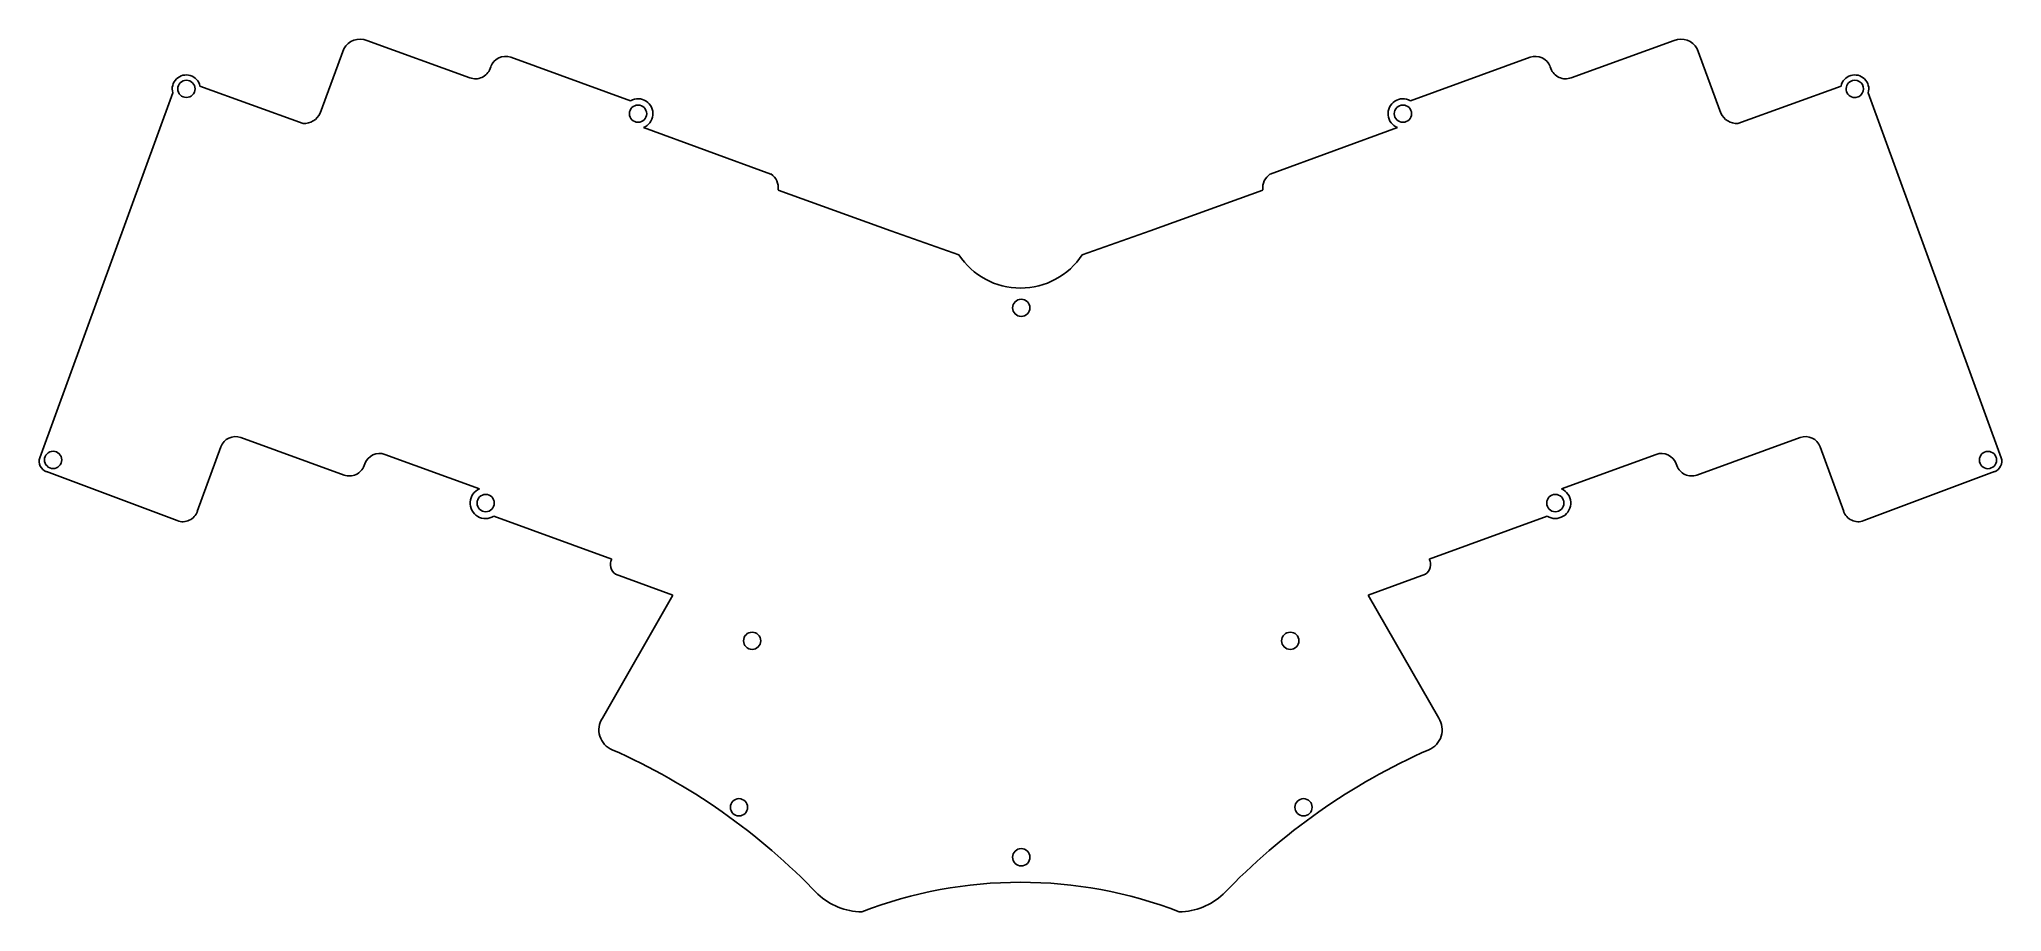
# Model space of a CAD drawing. Header units: millimetres. Extents: x 27 to 278, y -164 to -53.
import ezdxf

# ---------------------------------------------------------------- set-up
doc = ezdxf.new("R2010")
doc.units = ezdxf.units.MM
doc.layers.add('Part__Feature014', color=7, linetype='CONTINUOUS')

msp = doc.modelspace()

# ---------------------------------------------------------------- linework, layer by layer
at = {"layer": 'Part__Feature014'}
for p, q in [((63.33, -62.53), (66.32, -54.31)), ((63.33, -62.53, 1.51), (66.32, -54.31, 1.51)), ((63.33, -62.53, 1.51), (66.32, -54.31, 1.51)), ((63.33, -62.53), (66.32, -54.31)), ((66.32, -54.31), (66.32, -54.31, 1.51)), ((66.32, -54.31), (66.32, -54.31, 1.51)), ((69.29, -53.26), (82.41, -58.03)), ((69.29, -53.26, 1.51), (82.41, -58.03, 1.51)), ((69.29, -53.26), (69.29, -53.26, 1.51)), ((69.29, -53.26, 1.51), (82.41, -58.03, 1.51)), ((69.29, -53.26), (82.41, -58.03)), ((69.29, -53.26), (69.29, -53.26, 1.51)), ((222.86, -58.03, 1.51), (235.99, -53.26, 1.51)), ((222.86, -58.03), (235.99, -53.26)), ((222.86, -58.03), (235.99, -53.26)), ((222.86, -58.03, 1.51), (235.99, -53.26, 1.51)), ((235.99, -53.26), (235.99, -53.26, 1.51)), ((235.99, -53.26), (235.99, -53.26, 1.51)), ((238.95, -54.31), (238.95, -54.31, 1.51)), ((238.95, -54.31), (238.95, -54.31, 1.51)), ((238.95, -54.31, 1.51), (241.94, -62.53, 1.51)), ((238.95, -54.31), (241.94, -62.53)), ((238.95, -54.31), (241.94, -62.53)), ((238.95, -54.31, 1.51), (241.94, -62.53, 1.51)), ((84.99, -56.85), (85.07, -56.61)), ((84.99, -56.85, 1.51), (85.07, -56.61, 1.51)), ((84.99, -56.85, 1.51), (85.07, -56.61, 1.51)), ((84.99, -56.85), (85.07, -56.61)), ((84.99, -56.85), (84.99, -56.85, 1.51)), ((84.99, -56.85), (84.99, -56.85, 1.51)), ((85.07, -56.61), (85.07, -56.61, 1.51)), ((85.07, -56.61), (85.07, -56.61, 1.51)), ((87.64, -55.41), (102.91, -60.97)), ((87.64, -55.41, 1.51), (102.91, -60.97, 1.51)), ((87.64, -55.41), (87.64, -55.41, 1.51)), ((87.64, -55.41, 1.51), (102.91, -60.97, 1.51)), ((87.64, -55.41), (102.91, -60.97)), ((87.64, -55.41), (87.64, -55.41, 1.51)), ((202.36, -60.97), (217.63, -55.41)), ((202.36, -60.97, 1.51), (217.63, -55.41, 1.51)), ((202.36, -60.97, 1.51), (217.63, -55.41, 1.51)), ((202.36, -60.97), (217.63, -55.41)), ((217.63, -55.41), (217.63, -55.41, 1.51)), ((217.63, -55.41), (217.63, -55.41, 1.51)), ((220.2, -56.61), (220.29, -56.85)), ((220.2, -56.61, 1.51), (220.29, -56.85, 1.51)), ((220.2, -56.61), (220.2, -56.61, 1.51)), ((220.2, -56.61, 1.51), (220.29, -56.85, 1.51)), ((220.2, -56.61), (220.29, -56.85)), ((220.2, -56.61), (220.2, -56.61, 1.51)), ((220.29, -56.85), (220.29, -56.85, 1.51)), ((220.29, -56.85), (220.29, -56.85, 1.51)), ((27.56, -106.52), (44.52, -59.94)), ((27.56, -106.52, 1.51), (44.52, -59.94, 1.51)), ((27.56, -106.52, 1.51), (44.52, -59.94, 1.51)), ((27.56, -106.52), (44.52, -59.94)), ((44.52, -59.94), (44.52, -59.94, 1.51)), ((44.52, -59.94), (44.52, -59.94, 1.51)), ((47.99, -59.08), (61.15, -63.86)), ((47.99, -59.08, 1.51), (61.15, -63.86, 1.51)), ((47.99, -59.08), (47.99, -59.08, 1.51)), ((47.99, -59.08, 1.51), (61.15, -63.86, 1.51)), ((47.99, -59.08), (61.15, -63.86)), ((47.99, -59.08), (47.99, -59.08, 1.51)), ((82.41, -58.03), (82.41, -58.03, 1.51)), ((82.41, -58.03), (82.41, -58.03, 1.51)), ((222.86, -58.03), (222.86, -58.03, 1.51)), ((222.86, -58.03), (222.86, -58.03, 1.51)), ((244.12, -63.86), (257.28, -59.08)), ((244.12, -63.86, 1.51), (257.28, -59.08, 1.51)), ((244.12, -63.86, 1.51), (257.28, -59.08, 1.51)), ((244.12, -63.86), (257.28, -59.08)), ((257.28, -59.08), (257.28, -59.08, 1.51)), ((257.28, -59.08), (257.28, -59.08, 1.51)), ((258.76, -58.38, 1.51), (258.76, -58.38)), ((258.76, -58.38, 1.51), (258.76, -58.38)), ((260.76, -59.94), (277.71, -106.52)), ((260.76, -59.94, 1.51), (277.71, -106.52, 1.51)), ((260.76, -59.94), (260.76, -59.94, 1.51)), ((260.76, -59.94), (260.76, -59.94, 1.51)), ((260.76, -59.94, 1.51), (277.71, -106.52, 1.51)), ((260.76, -59.94), (277.71, -106.52)), ((46.26, -60.54), (46.26, -60.54, 1.51)), ((46.26, -60.54), (46.26, -60.54, 1.51)), ((63.33, -62.53), (63.33, -62.53, 1.51)), ((63.33, -62.53), (63.33, -62.53, 1.51)), ((102.91, -60.97), (102.91, -60.97, 1.51)), ((102.91, -60.97), (102.91, -60.97, 1.51)), ((202.36, -60.97), (202.36, -60.97, 1.51)), ((202.36, -60.97), (202.36, -60.97, 1.51)), ((241.94, -62.53), (241.94, -62.53, 1.51)), ((241.94, -62.53), (241.94, -62.53, 1.51)), ((259.03, -60.55), (259.03, -60.55, 1.51)), ((259.03, -60.55), (259.03, -60.55, 1.51)), ((259.32, -60.51, 1.51), (259.32, -60.51)), ((259.32, -60.51, 1.51), (259.32, -60.51)), ((61.15, -63.86), (61.15, -63.86, 1.51)), ((61.15, -63.86), (61.15, -63.86, 1.51)), ((103.86, -63.71), (103.86, -63.71, 1.51)), ((103.86, -63.71), (103.86, -63.71, 1.51)), ((104.55, -64.38), (120.79, -70.31)), ((104.55, -64.38, 1.51), (120.79, -70.31, 1.51)), ((104.55, -64.38), (104.55, -64.38, 1.51)), ((104.55, -64.38, 1.51), (120.79, -70.31, 1.51)), ((104.55, -64.38), (120.79, -70.31)), ((104.55, -64.38), (104.55, -64.38, 1.51)), ((184.48, -70.31), (200.73, -64.38)), ((184.48, -70.31, 1.51), (200.73, -64.38, 1.51)), ((184.48, -70.31, 1.51), (200.73, -64.38, 1.51)), ((184.48, -70.31), (200.73, -64.38)), ((200.73, -64.38), (200.73, -64.38, 1.51)), ((200.73, -64.38), (200.73, -64.38, 1.51)), ((201.41, -63.71), (201.41, -63.71, 1.51)), ((201.41, -63.71), (201.41, -63.71, 1.51)), ((244.12, -63.86), (244.12, -63.86, 1.51)), ((244.12, -63.86), (244.12, -63.86, 1.51)), ((120.79, -70.31), (120.79, -70.31, 1.51)), ((120.79, -70.31), (120.79, -70.31, 1.51)), ((121.73, -72.35), (136.11, -77.58)), ((121.73, -72.35, 1.51), (136.11, -77.58, 1.51)), ((121.73, -72.35), (121.73, -72.35, 1.51)), ((121.73, -72.35, 1.51), (136.11, -77.58, 1.51)), ((121.73, -72.35), (136.11, -77.58)), ((121.73, -72.35), (121.73, -72.35, 1.51)), ((169.17, -77.58), (183.54, -72.35)), ((169.17, -77.58, 1.51), (183.54, -72.35, 1.51)), ((169.17, -77.58, 1.51), (183.54, -72.35, 1.51)), ((169.17, -77.58), (183.54, -72.35)), ((183.54, -72.35), (183.54, -72.35, 1.51)), ((183.54, -72.35), (183.54, -72.35, 1.51)), ((184.48, -70.31), (184.48, -70.31, 1.51)), ((184.48, -70.31), (184.48, -70.31, 1.51)), ((136.11, -77.58), (144.76, -80.62)), ((136.11, -77.58, 1.51), (144.76, -80.62, 1.51)), ((136.11, -77.58), (136.11, -77.58, 1.51)), ((136.11, -77.58, 1.51), (144.76, -80.62, 1.51)), ((136.11, -77.58), (144.76, -80.62)), ((136.11, -77.58), (136.11, -77.58, 1.51)), ((160.51, -80.62), (169.17, -77.58)), ((160.51, -80.62, 1.51), (169.17, -77.58, 1.51)), ((160.51, -80.62, 1.51), (169.17, -77.58, 1.51)), ((160.51, -80.62), (169.17, -77.58)), ((169.17, -77.58), (169.17, -77.58, 1.51)), ((169.17, -77.58), (169.17, -77.58, 1.51)), ((144.76, -80.62), (144.76, -80.62, 1.51)), ((144.76, -80.62), (144.76, -80.62, 1.51)), ((160.51, -80.62), (160.51, -80.62, 1.51)), ((160.51, -80.62), (160.51, -80.62, 1.51)), ((152.73, -88.49), (152.73, -88.49, 1.51)), ((152.73, -88.49), (152.73, -88.49, 1.51)), ((66.37, -108.73), (53.2, -103.94)), ((66.37, -108.73, 1.51), (53.2, -103.94, 1.51)), ((53.2, -103.94), (53.2, -103.94, 1.51)), ((66.37, -108.73, 1.51), (53.2, -103.94, 1.51)), ((53.2, -103.94), (53.2, -103.94, 1.51)), ((66.37, -108.73), (53.2, -103.94)), ((252.07, -103.94), (238.9, -108.73)), ((252.07, -103.94, 1.51), (238.9, -108.73, 1.51)), ((252.07, -103.94, 1.51), (238.9, -108.73, 1.51)), ((252.07, -103.94), (238.9, -108.73)), ((252.07, -103.94), (252.07, -103.94, 1.51)), ((252.07, -103.94), (252.07, -103.94, 1.51)), ((27.56, -106.52), (27.56, -106.52, 1.51)), ((27.56, -106.52), (27.56, -106.52, 1.51)), ((50.65, -105.14), (47.65, -113.37)), ((50.65, -105.14, 1.51), (47.65, -113.37, 1.51)), ((50.65, -105.14, 1.51), (47.65, -113.37, 1.51)), ((50.65, -105.14), (47.65, -113.37)), ((50.65, -105.14), (50.65, -105.14, 1.51)), ((50.65, -105.14), (50.65, -105.14, 1.51)), ((69.02, -107.29), (68.93, -107.53)), ((69.02, -107.29, 1.51), (68.93, -107.53, 1.51)), ((69.02, -107.29, 1.51), (68.93, -107.53, 1.51)), ((69.02, -107.29), (68.93, -107.53)), ((68.93, -107.53), (68.93, -107.53, 1.51)), ((68.93, -107.53), (68.93, -107.53, 1.51)), ((69.02, -107.29), (69.02, -107.29, 1.51)), ((69.02, -107.29), (69.02, -107.29, 1.51)), ((83.65, -110.5), (71.58, -106.1)), ((83.65, -110.5, 1.51), (71.58, -106.1, 1.51)), ((83.65, -110.5, 1.51), (71.58, -106.1, 1.51)), ((71.58, -106.1), (71.58, -106.1, 1.51)), ((83.65, -110.5), (71.58, -106.1)), ((71.58, -106.1), (71.58, -106.1, 1.51)), ((233.69, -106.1), (221.62, -110.5)), ((233.69, -106.1, 1.51), (221.62, -110.5, 1.51)), ((233.69, -106.1, 1.51), (221.62, -110.5, 1.51)), ((233.69, -106.1), (221.62, -110.5)), ((233.69, -106.1), (233.69, -106.1, 1.51)), ((233.69, -106.1), (233.69, -106.1, 1.51)), ((236.34, -107.53), (236.25, -107.29)), ((236.34, -107.53, 1.51), (236.25, -107.29, 1.51)), ((236.34, -107.53, 1.51), (236.25, -107.29, 1.51)), ((236.25, -107.29), (236.25, -107.29, 1.51)), ((236.34, -107.53), (236.25, -107.29)), ((236.25, -107.29), (236.25, -107.29, 1.51)), ((236.34, -107.53), (236.34, -107.53, 1.51)), ((236.34, -107.53), (236.34, -107.53, 1.51)), ((257.62, -113.37), (254.62, -105.14)), ((257.62, -113.37, 1.51), (254.62, -105.14, 1.51)), ((257.62, -113.37, 1.51), (254.62, -105.14, 1.51)), ((254.62, -105.14), (254.62, -105.14, 1.51)), ((257.62, -113.37), (254.62, -105.14)), ((254.62, -105.14), (254.62, -105.14, 1.51)), ((277.71, -106.52), (277.71, -106.52, 1.51)), ((277.71, -106.52), (277.71, -106.52, 1.51)), ((45.09, -114.55), (28.41, -108.3)), ((45.09, -114.55, 1.51), (28.41, -108.3, 1.51)), ((28.41, -108.3), (28.41, -108.3, 1.51)), ((45.09, -114.55, 1.51), (28.41, -108.3, 1.51)), ((28.41, -108.3), (28.41, -108.3, 1.51)), ((45.09, -114.55), (28.41, -108.3)), ((29.26, -107.9), (29.26, -107.9, 1.51)), ((29.26, -107.9), (29.26, -107.9, 1.51)), ((66.37, -108.73), (66.37, -108.73, 1.51)), ((66.37, -108.73), (66.37, -108.73, 1.51)), ((238.9, -108.73), (238.9, -108.73, 1.51)), ((238.9, -108.73), (238.9, -108.73, 1.51)), ((276.86, -108.3), (260.18, -114.55)), ((276.86, -108.3, 1.51), (260.18, -114.55, 1.51)), ((276.86, -108.3, 1.51), (260.18, -114.55, 1.51)), ((276.86, -108.3), (260.18, -114.55)), ((276.02, -107.92), (276.02, -107.92, 1.51)), ((276.02, -107.92), (276.02, -107.92, 1.51)), ((276.86, -108.3), (276.86, -108.3, 1.51)), ((276.86, -108.3), (276.86, -108.3, 1.51)), ((83.65, -110.5), (83.65, -110.5, 1.51)), ((83.65, -110.5), (83.65, -110.5, 1.51)), ((221.62, -110.5), (221.62, -110.5, 1.51)), ((221.62, -110.5), (221.62, -110.5, 1.51)), ((45.09, -114.55), (45.09, -114.55, 1.51)), ((45.09, -114.55), (45.09, -114.55, 1.51)), ((47.65, -113.37), (47.65, -113.37, 1.51)), ((47.65, -113.37), (47.65, -113.37, 1.51)), ((84.43, -113.41), (84.43, -113.41, 1.51)), ((84.43, -113.41), (84.43, -113.41, 1.51)), ((100.51, -119.46), (85.47, -113.99)), ((100.51, -119.46, 1.51), (85.47, -113.99, 1.51)), ((100.51, -119.46, 1.51), (85.47, -113.99, 1.51)), ((85.47, -113.99), (85.47, -113.99, 1.51)), ((100.51, -119.46), (85.47, -113.99)), ((85.47, -113.99), (85.47, -113.99, 1.51)), ((219.8, -113.99), (204.76, -119.46)), ((219.8, -113.99, 1.51), (204.76, -119.46, 1.51)), ((219.8, -113.99, 1.51), (204.76, -119.46, 1.51)), ((219.8, -113.99), (204.76, -119.46)), ((219.8, -113.99), (219.8, -113.99, 1.51)), ((219.8, -113.99), (219.8, -113.99, 1.51)), ((220.84, -113.41), (220.84, -113.41, 1.51)), ((220.84, -113.41), (220.84, -113.41, 1.51)), ((257.62, -113.37), (257.62, -113.37, 1.51)), ((257.62, -113.37), (257.62, -113.37, 1.51)), ((260.18, -114.55), (260.18, -114.55, 1.51)), ((260.18, -114.55), (260.18, -114.55, 1.51)), ((100.51, -119.46), (100.51, -119.46, 1.51)), ((100.51, -119.46), (100.51, -119.46, 1.51)), ((204.76, -119.46), (204.76, -119.46, 1.51)), ((204.76, -119.46), (204.76, -119.46, 1.51)), ((108.29, -124.05), (100.98, -121.39)), ((108.29, -124.05, 1.51), (100.98, -121.39, 1.51)), ((108.29, -124.05, 1.51), (100.98, -121.39, 1.51)), ((100.98, -121.39), (100.98, -121.39, 1.51)), ((108.29, -124.05), (100.98, -121.39)), ((100.98, -121.39), (100.98, -121.39, 1.51)), ((204.29, -121.39), (196.98, -124.05)), ((204.29, -121.39, 1.51), (196.98, -124.05, 1.51)), ((204.29, -121.39, 1.51), (196.98, -124.05, 1.51)), ((204.29, -121.39), (196.98, -124.05)), ((204.29, -121.39), (204.29, -121.39, 1.51)), ((204.29, -121.39), (204.29, -121.39, 1.51)), ((99.31, -139.76), (108.29, -124.05)), ((99.31, -139.76, 1.51), (108.29, -124.05, 1.51)), ((99.31, -139.76, 1.51), (108.29, -124.05, 1.51)), ((99.31, -139.76), (108.29, -124.05)), ((108.29, -124.05), (108.29, -124.05, 1.51)), ((108.29, -124.05), (108.29, -124.05, 1.51)), ((196.98, -124.05), (205.97, -139.76)), ((196.98, -124.05, 1.51), (205.97, -139.76, 1.51)), ((196.98, -124.05), (196.98, -124.05, 1.51)), ((196.98, -124.05), (196.98, -124.05, 1.51)), ((196.98, -124.05, 1.51), (205.97, -139.76, 1.51)), ((196.98, -124.05), (205.97, -139.76)), ((118.41, -130.99), (118.41, -130.99, 1.51)), ((118.41, -130.99), (118.41, -130.99, 1.51)), ((187.04, -130.99), (187.04, -130.99, 1.51)), ((187.04, -130.99), (187.04, -130.99, 1.51)), ((99.31, -139.76), (99.31, -139.76, 1.51)), ((99.31, -139.76), (99.31, -139.76, 1.51)), ((205.97, -139.76), (205.97, -139.76, 1.51)), ((205.97, -139.76), (205.97, -139.76, 1.51)), ((100.57, -143.79), (100.57, -143.79, 1.51)), ((100.57, -143.79), (100.57, -143.79, 1.51)), ((204.71, -143.79), (204.71, -143.79, 1.51)), ((204.71, -143.79), (204.71, -143.79, 1.51)), ((116.73, -152.24), (116.73, -152.24, 1.51)), ((116.73, -152.24), (116.73, -152.24, 1.51)), ((188.73, -152.24), (188.73, -152.24, 1.51)), ((188.73, -152.24), (188.73, -152.24, 1.51)), ((152.73, -158.62), (152.73, -158.62, 1.51)), ((152.73, -158.62), (152.73, -158.62, 1.51)), ((126.78, -162.24), (126.78, -162.24, 1.51)), ((126.78, -162.24), (126.78, -162.24, 1.51)), ((178.5, -162.24), (178.5, -162.24, 1.51)), ((178.5, -162.24), (178.5, -162.24, 1.51)), ((132.39, -164.48), (132.39, -164.48, 1.51)), ((132.39, -164.48), (132.39, -164.48, 1.51)), ((172.89, -164.48), (172.89, -164.48, 1.51)), ((172.89, -164.48), (172.89, -164.48, 1.51))]:
    msp.add_line(p, q, dxfattribs=at)
for centre in [(46.26, -59.44), (46.26, -59.44, 1.51), (46.26, -59.44, 1.51), (46.26, -59.44), (103.86, -62.61), (103.86, -62.61, 1.51), (103.86, -62.61, 1.51), (103.86, -62.61), (201.41, -62.61), (201.41, -62.61, 1.51), (201.41, -62.61, 1.51), (201.41, -62.61), (152.73, -87.39), (152.73, -87.39, 1.51), (152.73, -87.39, 1.51), (152.73, -87.39), (29.26, -106.8), (29.26, -106.8, 1.51), (29.26, -106.8, 1.51), (29.26, -106.8), (276.02, -106.82), (276.02, -106.82, 1.51), (276.02, -106.82, 1.51), (276.02, -106.82), (84.43, -112.31), (84.43, -112.31, 1.51), (84.43, -112.31, 1.51), (84.43, -112.31), (220.84, -112.31), (220.84, -112.31, 1.51), (220.84, -112.31, 1.51), (220.84, -112.31), (118.41, -129.89), (118.41, -129.89, 1.51), (118.41, -129.89, 1.51), (118.41, -129.89), (187.04, -129.89), (187.04, -129.89, 1.51), (187.04, -129.89, 1.51), (187.04, -129.89), (116.73, -151.14), (116.73, -151.14, 1.51), (116.73, -151.14, 1.51), (116.73, -151.14), (188.73, -151.14), (188.73, -151.14, 1.51), (188.73, -151.14, 1.51), (188.73, -151.14), (152.73, -157.52), (152.73, -157.52, 1.51), (152.73, -157.52, 1.51), (152.73, -157.52)]:
    msp.add_circle(centre, 1.1, dxfattribs=at)
for centre, radius, start, end in [((68.43, -55.55), 2.45, 69.3961, 149.5797), ((68.43, -55.55, 1.51), 2.45, 69.3961, 149.5797), ((68.43, -55.55, 1.51), 2.45, 69.3961, 149.5797), ((68.43, -55.55), 2.45, 69.3961, 149.5797), ((236.84, -55.55, 1.51), 2.45, 30.4218, 110.4164), ((236.84, -55.55), 2.45, 30.4218, 110.4164), ((236.84, -55.55), 2.45, 30.4218, 110.4164), ((236.84, -55.55, 1.51), 2.45, 30.4218, 110.4164), ((83.11, -56.16), 2, -110.3723, -20.2528), ((83.11, -56.16, 1.51), 2, -110.3723, -20.2528), ((83.11, -56.16), 2, -110.3723, -20.2528), ((83.11, -56.16, 1.51), 2, -110.3723, -20.2528), ((86.95, -57.29), 2, 70.005, 159.9944), ((86.95, -57.29, 1.51), 2, 70.005, 159.9944), ((86.95, -57.29, 1.51), 2, 70.005, 159.9944), ((86.95, -57.29), 2, 70.005, 159.9944), ((218.32, -57.29), 2, 20.0049, 109.9954), ((218.32, -57.29, 1.51), 2, 20.0049, 109.9954), ((218.32, -57.29, 1.51), 2, 20.0049, 109.9954), ((218.32, -57.29), 2, 20.0049, 109.9954), ((222.16, -56.16), 2, -159.7423, -69.6307), ((222.16, -56.16, 1.51), 2, -159.7423, -69.6307), ((222.16, -56.16), 2, -159.7423, -69.6307), ((222.16, -56.16, 1.51), 2, -159.7423, -69.6307), ((46.24, -59.45), 1.79, 11.9147, -164.0589), ((46.24, -59.45, 1.51), 1.79, 11.9147, -164.0589), ((46.24, -59.45, 1.51), 1.79, 11.9147, -164.0589), ((46.24, -59.45), 1.79, 11.9147, -164.0589), ((259.03, -59.45), 1.79, -15.9411, 168.0853), ((259.03, -59.45, 1.51), 1.79, -15.9411, 168.0853), ((259.03, -59.45, 1.51), 1.79, -15.9411, 168.0853), ((259.03, -59.45), 1.79, -15.9411, 168.0853), ((259.03, -59.45), 1.1, 104.2271, -90), ((259.03, -59.45, 1.51), 1.1, 104.2271, -90), ((259.03, -59.45, 1.51), 1.1, 104.2271, -90), ((259.03, -59.45), 1.1, 104.2271, -90), ((259.05, -59.44), 1.1, -75.7729, 105.1417), ((259.05, -59.44, 1.51), 1.1, -75.7729, 105.1417), ((259.05, -59.44, 1.51), 1.1, -75.7729, 105.1417), ((259.05, -59.44), 1.1, -75.7729, 105.1417), ((61.23, -61.56), 2.31, -92.0837, -24.8652), ((61.23, -61.56, 1.51), 2.31, -92.0837, -24.8652), ((61.23, -61.56), 2.31, -92.0837, -24.8652), ((61.23, -61.56, 1.51), 2.31, -92.0837, -24.8652), ((103.86, -62.61), 1.9, -68.9353, 120.234), ((103.86, -62.61, 1.51), 1.9, -68.9353, 120.234), ((103.86, -62.61, 1.51), 1.9, -68.9353, 120.234), ((103.86, -62.61), 1.9, -68.9353, 120.234), ((201.41, -62.61), 1.9, 59.7668, -111.0648), ((201.41, -62.61, 1.51), 1.9, 59.7668, -111.0648), ((201.41, -62.61, 1.51), 1.9, 59.7668, -111.0648), ((201.41, -62.61), 1.9, 59.7668, -111.0648), ((244.04, -61.56), 2.31, -155.1341, -87.9172), ((244.04, -61.56, 1.51), 2.31, -155.1341, -87.9172), ((244.04, -61.56), 2.31, -155.1341, -87.9172), ((244.04, -61.56, 1.51), 2.31, -155.1341, -87.9172), ((259.03, -59.45), 1.1, -90, -74.8583), ((259.03, -59.45, 1.51), 1.1, -90, -74.8583), ((259.03, -59.45, 1.51), 1.1, -90, -74.8583), ((259.03, -59.45), 1.1, -90, -74.8583), ((119.64, -72.07), 2.11, -7.3508, 56.7707), ((119.64, -72.07, 1.51), 2.11, -7.3508, 56.7707), ((119.64, -72.07, 1.51), 2.11, -7.3508, 56.7707), ((119.64, -72.07), 2.11, -7.3508, 56.7707), ((185.64, -72.07), 2.11, 123.2284, -172.6478), ((185.64, -72.07, 1.51), 2.11, 123.2284, -172.6478), ((185.64, -72.07, 1.51), 2.11, 123.2284, -172.6478), ((185.64, -72.07), 2.11, 123.2284, -172.6478), ((152.64, -75.45), 9.42, -146.7097, -33.2903), ((152.64, -75.45, 1.51), 9.42, -146.7097, -33.2903), ((152.64, -75.45), 9.42, -146.7097, -33.2903), ((152.64, -75.45, 1.51), 9.42, -146.7097, -33.2903), ((52.53, -105.82), 2, 70.4327, 160.0001), ((52.53, -105.82, 1.51), 2, 70.4327, 160.0001), ((52.53, -105.82), 2, 70.4327, 160.0001), ((52.53, -105.82, 1.51), 2, 70.4327, 160.0001), ((252.74, -105.82), 2, 19.9997, 109.5673), ((252.74, -105.82, 1.51), 2, 19.9997, 109.5673), ((252.74, -105.82), 2, 19.9997, 109.5673), ((252.74, -105.82, 1.51), 2, 19.9997, 109.5673), ((28.93, -106.96), 1.44, 162.136, -111.0619), ((28.93, -106.96, 1.51), 1.44, 162.136, -111.0619), ((28.93, -106.96, 1.51), 1.44, 162.136, -111.0619), ((28.93, -106.96), 1.44, 162.136, -111.0619), ((67.05, -106.85), 2, -110.0028, -19.9966), ((67.05, -106.85, 1.51), 2, -110.0028, -19.9966), ((67.05, -106.85, 1.51), 2, -110.0028, -19.9966), ((67.05, -106.85), 2, -110.0028, -19.9966), ((70.9, -107.98), 2, 70.0014, 159.8175), ((70.9, -107.98, 1.51), 2, 70.0014, 159.8175), ((70.9, -107.98), 2, 70.0014, 159.8175), ((70.9, -107.98, 1.51), 2, 70.0014, 159.8175), ((234.37, -107.98), 2, 20.1852, 109.9963), ((234.37, -107.98, 1.51), 2, 20.1852, 109.9963), ((234.37, -107.98), 2, 20.1852, 109.9963), ((234.37, -107.98, 1.51), 2, 20.1852, 109.9963), ((238.22, -106.85), 2, -160.0057, -69.9953), ((238.22, -106.85, 1.51), 2, -160.0057, -69.9953), ((238.22, -106.85, 1.51), 2, -160.0057, -69.9953), ((238.22, -106.85), 2, -160.0057, -69.9953), ((276.34, -106.96), 1.44, -68.9413, 17.8679), ((276.34, -106.96, 1.51), 1.44, -68.9413, 17.8679), ((276.34, -106.96, 1.51), 1.44, -68.9413, 17.8679), ((276.34, -106.96), 1.44, -68.9413, 17.8679), ((84.43, -112.31), 1.98, 113.504, -58.2672), ((84.43, -112.31, 1.51), 1.98, 113.504, -58.2672), ((84.43, -112.31, 1.51), 1.98, 113.504, -58.2672), ((84.43, -112.31), 1.98, 113.504, -58.2672), ((220.84, -112.31), 1.97, -121.792, 66.4953), ((220.84, -112.31, 1.51), 1.97, -121.792, 66.4953), ((220.84, -112.31, 1.51), 1.97, -121.792, 66.4953), ((220.84, -112.31), 1.97, -121.792, 66.4953), ((45.81, -112.74), 1.95, -111.5421, -18.7353), ((45.81, -112.74, 1.51), 1.95, -111.5421, -18.7353), ((45.81, -112.74, 1.51), 1.95, -111.5421, -18.7353), ((45.81, -112.74), 1.95, -111.5421, -18.7353), ((259.46, -112.74), 1.95, -161.2662, -68.4564), ((259.46, -112.74, 1.51), 1.95, -161.2662, -68.4564), ((259.46, -112.74, 1.51), 1.95, -161.2662, -68.4564), ((259.46, -112.74), 1.95, -161.2662, -68.4564), ((101.82, -120.17), 1.48, 151.5187, -124.4068), ((101.82, -120.17, 1.51), 1.48, 151.5187, -124.4068), ((101.82, -120.17, 1.51), 1.48, 151.5187, -124.4068), ((101.82, -120.17), 1.48, 151.5187, -124.4068), ((203.46, -120.17), 1.48, -55.5955, 28.479), ((203.46, -120.17, 1.51), 1.48, -55.5955, 28.479), ((203.46, -120.17, 1.51), 1.48, -55.5955, 28.479), ((203.46, -120.17), 1.48, -55.5955, 28.479), ((101.61, -141.26), 2.74, 146.9394, -112.2813), ((101.61, -141.26, 1.51), 2.74, 146.9394, -112.2813), ((101.61, -141.26, 1.51), 2.74, 146.9394, -112.2813), ((101.61, -141.26), 2.74, 146.9394, -112.2813), ((203.67, -141.26), 2.74, -67.7183, 33.0599), ((203.67, -141.26, 1.51), 2.74, -67.7183, 33.0599), ((203.67, -141.26, 1.51), 2.74, -67.7183, 33.0599), ((203.67, -141.26), 2.74, -67.7183, 33.0599), ((67.46, -218.69), 81.89, 43.5843, 66.1546), ((67.46, -218.69, 1.51), 81.89, 43.5843, 66.1546), ((67.46, -218.69), 81.89, 43.5843, 66.1546), ((67.46, -218.69, 1.51), 81.89, 43.5843, 66.1546), ((237.81, -218.68), 81.88, 113.8446, 136.4185), ((237.81, -218.68, 1.51), 81.88, 113.8446, 136.4185), ((237.81, -218.68), 81.88, 113.8446, 136.4185), ((237.81, -218.68, 1.51), 81.88, 113.8446, 136.4185), ((132.48, -156.12), 8.36, -132.952, -90.6175), ((132.48, -156.12, 1.51), 8.36, -132.952, -90.6175), ((132.48, -156.12, 1.51), 8.36, -132.952, -90.6175), ((132.48, -156.12), 8.36, -132.952, -90.6175), ((152.64, -216.92), 56.21, 68.8859, 111.1141), ((152.64, -216.92, 1.51), 56.21, 68.8859, 111.1141), ((152.64, -216.92), 56.21, 68.8859, 111.1141), ((152.64, -216.92, 1.51), 56.21, 68.8859, 111.1141), ((172.79, -156.11), 8.37, -89.376, -47.0644), ((172.79, -156.11, 1.51), 8.37, -89.376, -47.0644), ((172.79, -156.11, 1.51), 8.37, -89.376, -47.0644), ((172.79, -156.11), 8.37, -89.376, -47.0644)]:
    msp.add_arc(centre, radius, start, end, dxfattribs=at)

doc.saveas('drawing.dxf')
